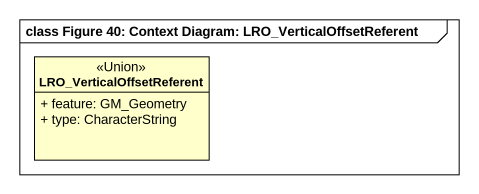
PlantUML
@startuml
mainframe class Figure 40: Context Diagram: LRO_VerticalOffsetReferent
hide circle
hide empty members
skinparam classAttributeIconSize 0
class LRO_VerticalOffsetReferent <<Union>> {
  + feature: GM_Geometry
  + type: CharacterString
}
@enduml
